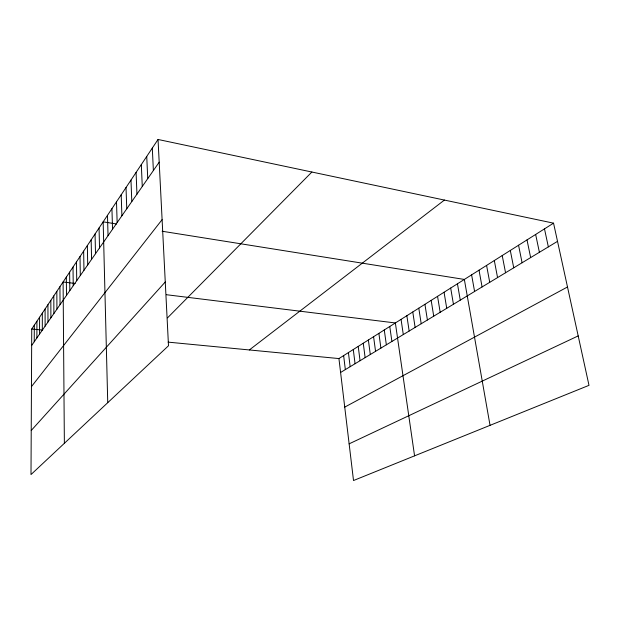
<?xml version="1.0" encoding="UTF-8"?>
<svg xmlns="http://www.w3.org/2000/svg" width="620" height="620" viewBox="0 0 620 620"><rect width="100%" height="100%" fill="white"/><g stroke="black" fill="none" stroke-linecap="round" stroke-linejoin="round"><path stroke-width="0.93" d="M42.307 330.166L42.323 313.147M36.874 337.978L36.929 321.245M39.564 334.11L39.595 317.238M34.239 341.76L34.309 325.175M158.038 139.469L31.744 329.019L31 474.564L168.5 345.766L158.038 139.469L553.544 223.161L589 385.338L353.516 480.531L338.931 358.569L553.544 223.161M31.659 345.472L159.193 162.177M31.45 386.624L162.107 219.643M31.225 430.489L165.261 281.984M167.501 317.874L311.883 172.027M249.333 349.951L444.416 200.066M340.597 372.473L557.519 241.343M344.736 407.123L567.494 286.983M349.13 443.843L578.189 335.908M31.744 329.019L42.703 330.072M168.09 342.132L338.931 358.569M75.175 283.464L63.093 281.976L64.371 443.308M166.408 294.717L395.366 322.958L414.571 455.847M116.607 223.983L103.16 221.844L107.741 402.682M162.122 231.245L464.349 279.434L490.04 425.343M544.492 228.873L548.351 246.884M535.649 234.453L539.392 252.294M527.008 239.901L530.643 257.587M518.553 245.233L522.094 262.756M510.299 250.441L513.732 267.809M502.216 255.541L505.556 272.754M494.311 260.532L497.558 277.589M486.584 265.406L489.73 282.317M479.012 270.18L482.081 286.944M471.603 274.862L474.587 291.478M457.452 283.79L460.272 300.127M450.686 288.052L453.437 304.257M444.06 292.237L446.733 308.31M437.557 296.337L440.169 312.279M431.179 300.359L433.721 316.177M424.925 304.312L427.405 319.998M418.795 308.179L421.205 323.741M412.773 311.976L415.121 327.422M406.86 315.704L409.154 331.026M401.062 319.37L403.295 334.567M389.771 326.492L391.894 341.457M384.276 329.956L386.353 344.813M378.882 333.358L380.905 348.107M373.581 336.707L375.557 351.339M368.373 339.993L370.295 354.516M363.258 343.216L365.134 357.639M358.221 346.394L360.057 360.708M353.276 349.517L355.066 363.723M348.417 352.586L350.161 366.691M343.635 355.601L345.34 369.605M152.303 148.079L153.38 170.531M146.739 156.434L147.738 178.63M141.329 164.548L142.267 186.496M136.082 172.43L136.958 194.138M130.975 180.087L131.797 201.554M126.015 187.527L126.775 208.769M121.195 194.765L121.9 215.776M116.498 201.81L117.149 222.596M111.933 208.669L112.538 229.229M107.485 215.342L108.043 235.693M99.06 227.99L99.525 247.93M95.061 233.988L95.496 253.727M91.163 239.839L91.559 259.385M87.358 245.551L87.715 264.903M83.646 251.123L83.964 270.297M80.019 256.564L80.306 275.551M76.477 261.888L76.733 280.69M73.013 267.081L73.237 285.712M69.634 272.157L69.828 290.61M66.325 277.117L66.495 295.407M59.931 286.719L60.047 304.676M56.831 291.361L56.931 309.155M53.808 295.911L53.878 313.542M50.84 300.351L50.894 317.828M47.941 304.707L47.973 322.028M45.105 308.969L45.113 326.143"/></g></svg>
